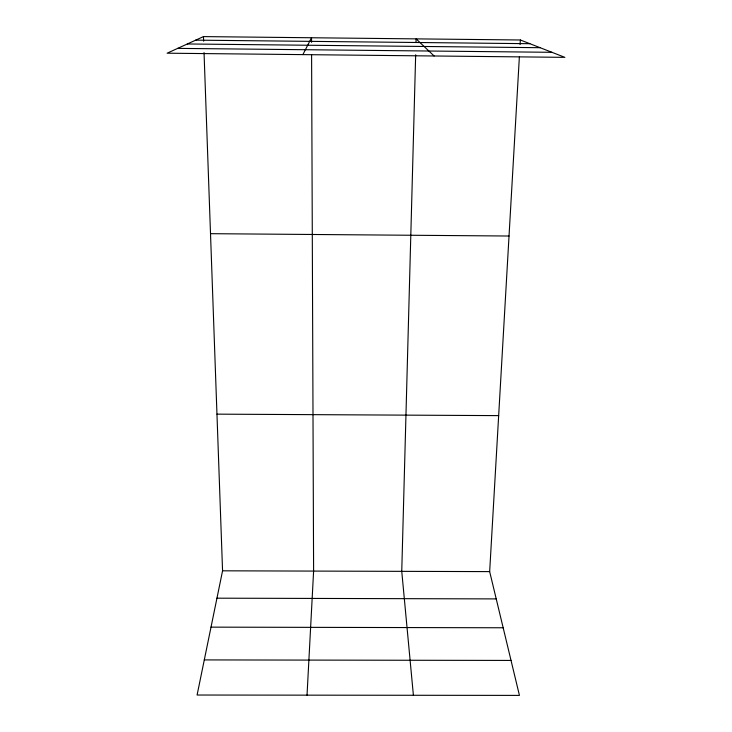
<?xml version="1.0" encoding="UTF-8"?>
<svg xmlns="http://www.w3.org/2000/svg" width="732" height="732" viewBox="0 0 732 732"><rect width="100%" height="100%" fill="white"/><g stroke="black" fill="none" stroke-linecap="round" stroke-linejoin="round"><path stroke-width="1.1" d="M415.666 54.781L401.749 571.344L413.397 695.272M416.005 42.282L416.096 38.869L434.122 55.989M307.028 695.153L313.607 571.088L311.594 54.827M204.036 52.567L222.565 570.814L197.091 695.025L519.436 695.4L489.662 571.61L519.363 57.005M520.086 44.524L520.351 39.986L203.459 36.6L167.125 53.198L564.875 57.352L520.351 39.986M302.874 54.616L311.53 37.753L311.548 42.31M211.008 627.141L503.177 627.772M204.292 659.916L511.028 660.429M222.565 570.814L489.662 571.61M216.947 598.181L496.232 598.904M216.965 414.147L498.666 415.62M210.505 233.682L509.033 236.024M187.337 43.966L540.115 47.699M177.684 48.376L551.946 52.311M195.7 40.141L529.867 43.7M203.459 36.6L203.624 41.166"/></g></svg>
